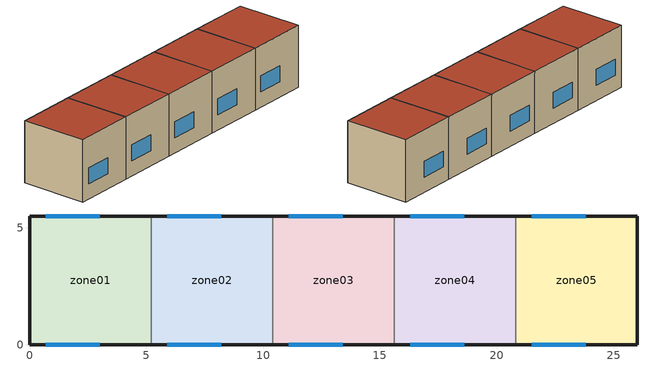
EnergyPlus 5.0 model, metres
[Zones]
zone01
 floor ground (GROUND_FLOOR): 0,0 0,5.5 5.2,5.5 5.2,0 z0
 wall outside (EXT_WALL): 5.2,5.5 0,5.5 0,0 5.2,0 z0:5.1
 wall to zone02 (ADJ_WALL): 5.2,0 5.2,5.5 z0:5.1
 window (EXT_WINDOW1): 0.7,0 3,0 / 3,5.5 0.7,5.5 z1.25:2.55
 roof outside (EXT_ROOF): 5.2,0 5.2,5.5 0,5.5 0,0 z5.1
zone02
 floor ground (GROUND_FLOOR): 5.2,0 5.2,5.5 10.4,5.5 10.4,0 z0
 wall outside (EXT_WALL): 10.4,5.5 5.2,5.5 / 5.2,0 10.4,0 z0:5.1
 wall to zone03 (ADJ_WALL): 10.4,0 10.4,5.5 z0:5.1
 wall to zone01 (ADJ_WALL): 5.2,5.5 5.2,0 z0:5.1
 window (EXT_WINDOW1): 5.9,0 8.2,0 / 8.2,5.5 5.9,5.5 z1.25:2.55
 roof outside (EXT_ROOF): 10.4,0 10.4,5.5 5.2,5.5 5.2,0 z5.1
zone03
 floor ground (GROUND_FLOOR): 10.4,0 10.4,5.5 15.6,5.5 15.6,0 z0
 wall outside (EXT_WALL): 15.6,5.5 10.4,5.5 / 10.4,0 15.6,0 z0:5.1
 wall to zone04 (ADJ_WALL): 15.6,0 15.6,5.5 z0:5.1
 wall to zone02 (ADJ_WALL): 10.4,5.5 10.4,0 z0:5.1
 window (EXT_WINDOW1): 11.1,0 13.4,0 / 13.4,5.5 11.1,5.5 z1.25:2.55
 roof outside (EXT_ROOF): 15.6,0 15.6,5.5 10.4,5.5 10.4,0 z5.1
zone04
 floor ground (GROUND_FLOOR): 15.6,0 15.6,5.5 20.8,5.5 20.8,0 z0
 wall outside (EXT_WALL): 20.8,5.5 15.6,5.5 / 15.6,0 20.8,0 z0:5.1
 wall to zone05 (ADJ_WALL): 20.8,0 20.8,5.5 z0:5.1
 wall to zone03 (ADJ_WALL): 15.6,5.5 15.6,0 z0:5.1
 window (EXT_WINDOW1): 16.3,0 18.6,0 / 18.6,5.5 16.3,5.5 z1.25:2.55
 roof outside (EXT_ROOF): 20.8,0 20.8,5.5 15.6,5.5 15.6,0 z5.1
zone05
 floor ground (GROUND_FLOOR): 20.8,0 20.8,5.5 26,5.5 26,0 z0
 wall outside (EXT_WALL): 20.8,0 26,0 26,5.5 20.8,5.5 z0:5.1
 wall to zone04 (ADJ_WALL): 20.8,5.5 20.8,0 z0:5.1
 window (EXT_WINDOW1): 21.5,0 23.8,0 / 23.8,5.5 21.5,5.5 z1.25:2.55
 roof outside (EXT_ROOF): 26,0 26,5.5 20.8,5.5 20.8,0 z5.1
[Building]
TRNSYS18: North Axis {deg}=0; Terrain=City; Loads Convergence Tolerance Value=0; Temperature Convergence Tolerance Value {deltaC}=0; Solar Distribution=FullInteriorAndExterior; Maximum Number of Warmup Days=0
[Site:Location]
not used: Latitude {deg}=0; Longitude {deg}=0; Time Zone {hr}=0; Elevation {m}=0
[Construction]
GROUND_FLOOR; EXT_WALL; EXT_ROOF; ADJ_WALL; EXT_WINDOW1: 
[WindowProperty:ShadingControl]
ESHADE=0; ISHADE=INPUT 1*MAX_ISHADE : SHADECNTRL=ISHADE_INTERNAL
[SurfaceProperty:OtherSideCoefficients]
BOUNDARY=IDENTICAL; BOUNDARY=INPUT 1*TBOUNDARY; BOUNDARY=INPUT 1*TBOUNDARY_2; BOUNDARY=INPUT 1*TBOUNDARY_3; BOUNDARY=INPUT 1*TGROUND; BOUNDARY=20; BOUNDARY=15
[Zone] Multiplier=1
zone01; zone02; zone03; zone04; zone05
